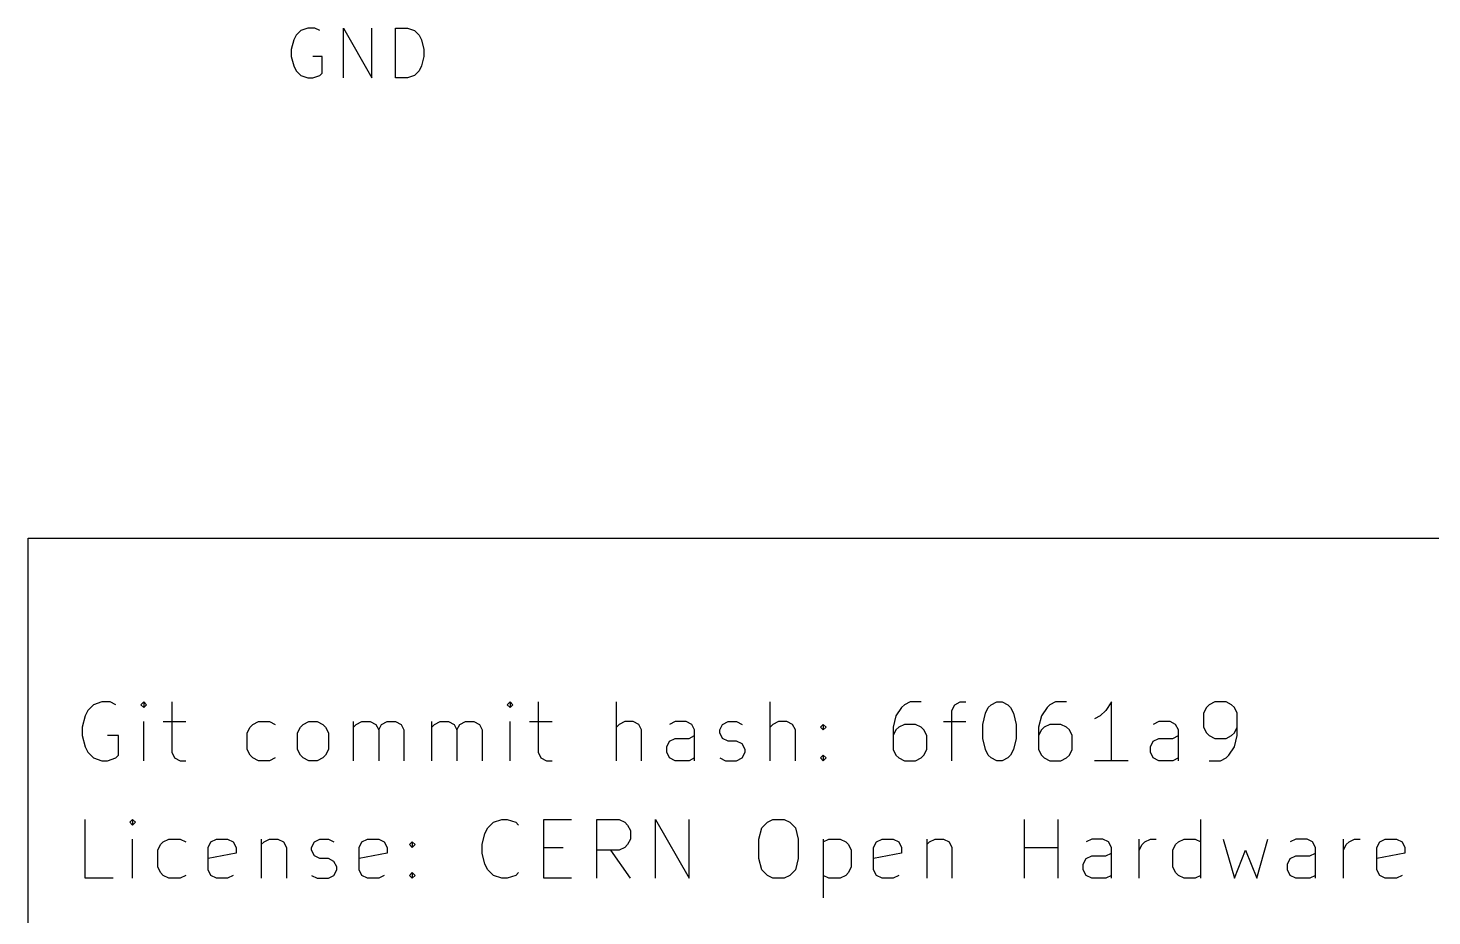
# Model space of a CAD drawing. Extents: x 0.4 to 11.3, y -7.9 to -0.4.
# Drawn here: x 6.969 to 8.38, y -6.916 to -6.023 of the extents above; entities that cross this region are included whole.
import ezdxf

# ---------------------------------------------------------------- set-up
doc = ezdxf.new("R2010")
doc.units = 0
doc.header["$MEASUREMENT"] = 0
doc.layers.add('CYAN2', color=4, linetype='CONTINUOUS')
doc.layers.add('RED2', color=1, linetype='CONTINUOUS')

msp = doc.modelspace()

# ---------------------------------------------------------------- linework, layer by layer
at = {"layer": 'CYAN2', "linetype": 'CONTINUOUS'}
for p, q in [((7.2429, -6.0252), (7.2381, -6.0299)), ((7.2429, -6.0252), (7.2381, -6.0299)), ((7.25, -6.0228), (7.2429, -6.0252)), ((7.25, -6.0228), (7.2429, -6.0252)), ((7.2571, -6.0228), (7.25, -6.0228)), ((7.2571, -6.0228), (7.25, -6.0228)), ((7.2619, -6.0252), (7.2571, -6.0228)), ((7.2619, -6.0252), (7.2571, -6.0228)), ((7.2857, -6.0728), (7.2857, -6.0228)), ((7.2857, -6.0228), (7.3143, -6.0728)), ((7.2857, -6.0728), (7.2857, -6.0228)), ((7.2857, -6.0228), (7.3143, -6.0728)), ((7.3143, -6.0728), (7.3143, -6.0228)), ((7.3143, -6.0728), (7.3143, -6.0228)), ((7.3381, -6.0728), (7.3381, -6.0228)), ((7.3381, -6.0228), (7.35, -6.0228)), ((7.3381, -6.0728), (7.3381, -6.0228)), ((7.3381, -6.0228), (7.35, -6.0228)), ((7.35, -6.0228), (7.3571, -6.0252)), ((7.35, -6.0228), (7.3571, -6.0252)), ((7.3571, -6.0252), (7.3619, -6.0299)), ((7.3571, -6.0252), (7.3619, -6.0299)), ((7.2357, -6.0347), (7.2333, -6.0442)), ((7.2357, -6.0347), (7.2333, -6.0442)), ((7.2381, -6.0299), (7.2357, -6.0347)), ((7.2381, -6.0299), (7.2357, -6.0347)), ((7.3619, -6.0299), (7.3643, -6.0347)), ((7.3619, -6.0299), (7.3643, -6.0347)), ((7.3643, -6.0347), (7.3667, -6.0442)), ((7.3643, -6.0347), (7.3667, -6.0442)), ((7.2333, -6.0442), (7.2333, -6.0514)), ((7.2333, -6.0442), (7.2333, -6.0514)), ((7.2333, -6.0514), (7.2357, -6.0609)), ((7.2333, -6.0514), (7.2357, -6.0609)), ((7.2643, -6.0514), (7.2548, -6.0514)), ((7.2643, -6.0514), (7.2548, -6.0514)), ((7.2643, -6.068), (7.2643, -6.0514)), ((7.2643, -6.068), (7.2643, -6.0514)), ((7.3667, -6.0514), (7.3643, -6.0609)), ((7.3667, -6.0514), (7.3643, -6.0609)), ((7.3667, -6.0442), (7.3667, -6.0514)), ((7.3667, -6.0442), (7.3667, -6.0514)), ((7.2357, -6.0609), (7.2381, -6.0657)), ((7.2357, -6.0609), (7.2381, -6.0657)), ((7.2381, -6.0657), (7.2429, -6.0704)), ((7.2381, -6.0657), (7.2429, -6.0704)), ((7.2429, -6.0704), (7.25, -6.0728)), ((7.2429, -6.0704), (7.25, -6.0728)), ((7.2548, -6.0728), (7.2619, -6.0704)), ((7.2548, -6.0728), (7.2619, -6.0704)), ((7.2619, -6.0704), (7.2643, -6.068)), ((7.2619, -6.0704), (7.2643, -6.068)), ((7.3571, -6.0704), (7.35, -6.0728)), ((7.3571, -6.0704), (7.35, -6.0728)), ((7.3619, -6.0657), (7.3571, -6.0704)), ((7.3619, -6.0657), (7.3571, -6.0704)), ((7.3643, -6.0609), (7.3619, -6.0657)), ((7.3643, -6.0609), (7.3619, -6.0657)), ((7.25, -6.0728), (7.2548, -6.0728)), ((7.25, -6.0728), (7.2548, -6.0728)), ((7.35, -6.0728), (7.3381, -6.0728)), ((7.35, -6.0728), (7.3381, -6.0728))]:
    msp.add_line(p, q, dxfattribs=at)
at = {"layer": 'RED2', "linetype": 'CONTINUOUS'}
for p, q in [((6.9686, -6.5357), (11.2206, -6.5357)), ((6.9686, -7.7956), (6.9686, -6.5357)), ((7.0343, -6.7033), (7.0287, -6.709)), ((7.0428, -6.7005), (7.0343, -6.7033)), ((7.0512, -6.7005), (7.0428, -6.7005)), ((7.0568, -6.7033), (7.0512, -6.7005)), ((7.085, -6.7005), (7.0821, -6.7033)), ((7.0821, -6.7033), (7.085, -6.7061)), ((7.0878, -6.7033), (7.085, -6.7005)), ((7.085, -6.7005), (7.085, -6.7061)), ((7.085, -6.7061), (7.0878, -6.7033)), ((7.1131, -6.7005), (7.1131, -6.7511)), ((7.4533, -6.7005), (7.4505, -6.7033)), ((7.4505, -6.7033), (7.4533, -6.7061)), ((7.4562, -6.7033), (7.4533, -6.7005)), ((7.4533, -6.7005), (7.4533, -6.7061)), ((7.4533, -6.7061), (7.4562, -6.7033)), ((7.4815, -6.7005), (7.4815, -6.7511)), ((7.5602, -6.7596), (7.5602, -6.7005)), ((7.7149, -6.7596), (7.7149, -6.7005)), ((7.8499, -6.7033), (7.847, -6.7061)), ((7.8555, -6.7005), (7.8499, -6.7033)), ((7.8667, -6.7005), (7.8555, -6.7005)), ((7.8977, -6.709), (7.9005, -6.7033)), ((7.9005, -6.7033), (7.9061, -6.7005)), ((7.9061, -6.7005), (7.9117, -6.7005)), ((7.9342, -6.7061), (7.937, -6.7033)), ((7.937, -6.7033), (7.9427, -6.7005)), ((7.9427, -6.7005), (7.9483, -6.7005)), ((7.9483, -6.7005), (7.9539, -6.7033)), ((7.9539, -6.7033), (7.9567, -6.7061)), ((7.9961, -6.7033), (7.9933, -6.7061)), ((8.0017, -6.7005), (7.9961, -6.7033)), ((8.013, -6.7005), (8.0017, -6.7005)), ((8.058, -6.7005), (8.0523, -6.709)), ((8.058, -6.7596), (8.058, -6.7005)), ((8.1564, -6.7033), (8.1536, -6.7061)), ((8.162, -6.7005), (8.1564, -6.7033)), ((8.1733, -6.7005), (8.162, -6.7005)), ((8.1789, -6.7033), (8.1733, -6.7005)), ((8.1817, -6.7061), (8.1789, -6.7033)), ((7.0259, -6.7146), (7.0231, -6.7258)), ((7.0287, -6.709), (7.0259, -6.7146)), ((7.8414, -6.7146), (7.8386, -6.7258)), ((7.847, -6.7061), (7.8414, -6.7146)), ((7.8977, -6.7596), (7.8977, -6.709)), ((7.9286, -6.723), (7.9314, -6.7118)), ((7.9314, -6.7118), (7.9342, -6.7061)), ((7.9567, -6.7061), (7.9595, -6.7118)), ((7.9595, -6.7118), (7.9623, -6.723)), ((7.9877, -6.7146), (7.9848, -6.7258)), ((7.9933, -6.7061), (7.9877, -6.7146)), ((8.0467, -6.7146), (8.0411, -6.7174)), ((8.0523, -6.709), (8.0467, -6.7146)), ((8.1536, -6.7061), (8.1508, -6.7118)), ((8.1508, -6.7118), (8.1508, -6.7258)), ((8.1845, -6.7118), (8.1817, -6.7061)), ((8.1845, -6.7343), (8.1845, -6.7118)), ((7.0231, -6.7258), (7.0231, -6.7343)), ((7.085, -6.7596), (7.085, -6.7202)), ((7.1046, -6.7202), (7.1271, -6.7202)), ((7.189, -6.7315), (7.1918, -6.7258)), ((7.189, -6.7483), (7.189, -6.7315)), ((7.1918, -6.7258), (7.1946, -6.723)), ((7.1946, -6.723), (7.2003, -6.7202)), ((7.2003, -6.7202), (7.2115, -6.7202)), ((7.2115, -6.7202), (7.2171, -6.723)), ((7.2396, -6.7315), (7.2424, -6.7258)), ((7.2396, -6.7483), (7.2396, -6.7315)), ((7.2424, -6.7258), (7.2452, -6.723)), ((7.2452, -6.723), (7.2509, -6.7202)), ((7.2509, -6.7202), (7.2593, -6.7202)), ((7.2593, -6.7202), (7.2649, -6.723)), ((7.2649, -6.723), (7.2677, -6.7258)), ((7.2677, -6.7258), (7.2706, -6.7315)), ((7.2706, -6.7315), (7.2706, -6.7483)), ((7.2959, -6.7596), (7.2959, -6.7202)), ((7.2959, -6.7258), (7.2987, -6.723)), ((7.2987, -6.723), (7.3043, -6.7202)), ((7.3043, -6.7202), (7.3127, -6.7202)), ((7.3127, -6.7202), (7.3184, -6.723)), ((7.3184, -6.723), (7.3212, -6.7286)), ((7.3212, -6.7286), (7.324, -6.723)), ((7.3212, -6.7286), (7.3212, -6.7596)), ((7.324, -6.723), (7.3296, -6.7202)), ((7.3296, -6.7202), (7.338, -6.7202)), ((7.338, -6.7202), (7.3437, -6.723)), ((7.3437, -6.723), (7.3465, -6.7286)), ((7.3465, -6.7286), (7.3465, -6.7596)), ((7.3746, -6.7596), (7.3746, -6.7202)), ((7.3746, -6.7258), (7.3774, -6.723)), ((7.3774, -6.723), (7.383, -6.7202)), ((7.383, -6.7202), (7.3915, -6.7202)), ((7.3915, -6.7202), (7.3971, -6.723)), ((7.3971, -6.723), (7.3999, -6.7286)), ((7.3999, -6.7286), (7.4027, -6.723)), ((7.3999, -6.7286), (7.3999, -6.7596)), ((7.4027, -6.723), (7.4084, -6.7202)), ((7.4084, -6.7202), (7.4168, -6.7202)), ((7.4168, -6.7202), (7.4224, -6.723)), ((7.4224, -6.723), (7.4252, -6.7286)), ((7.4252, -6.7286), (7.4252, -6.7596)), ((7.4533, -6.7596), (7.4533, -6.7202)), ((7.473, -6.7202), (7.4955, -6.7202)), ((7.563, -6.723), (7.5602, -6.7258)), ((7.5686, -6.7202), (7.563, -6.723)), ((7.5771, -6.7202), (7.5686, -6.7202)), ((7.5827, -6.723), (7.5771, -6.7202)), ((7.5855, -6.7286), (7.5827, -6.723)), ((7.5855, -6.7596), (7.5855, -6.7286)), ((7.6193, -6.7202), (7.6136, -6.723)), ((7.6305, -6.7202), (7.6193, -6.7202)), ((7.6361, -6.723), (7.6305, -6.7202)), ((7.6389, -6.7286), (7.6361, -6.723)), ((7.6389, -6.7596), (7.6389, -6.7286)), ((7.6643, -6.7286), (7.6671, -6.723)), ((7.6643, -6.7315), (7.6643, -6.7286)), ((7.6671, -6.7371), (7.6643, -6.7315)), ((7.6671, -6.723), (7.6727, -6.7202)), ((7.6727, -6.7202), (7.6811, -6.7202)), ((7.6811, -6.7202), (7.6868, -6.723)), ((7.7177, -6.723), (7.7149, -6.7258)), ((7.7233, -6.7202), (7.7177, -6.723)), ((7.7317, -6.7202), (7.7233, -6.7202)), ((7.7374, -6.723), (7.7317, -6.7202)), ((7.7402, -6.7286), (7.7374, -6.723)), ((7.7402, -6.7596), (7.7402, -6.7286)), ((7.7655, -6.7258), (7.7683, -6.723)), ((7.7683, -6.7286), (7.7655, -6.7258)), ((7.7683, -6.723), (7.7711, -6.7258)), ((7.7683, -6.723), (7.7683, -6.7286)), ((7.7711, -6.7258), (7.7683, -6.7286)), ((7.8386, -6.7258), (7.8386, -6.7483)), ((7.8414, -6.7286), (7.8386, -6.7343)), ((7.8442, -6.7258), (7.8414, -6.7286)), ((7.8499, -6.723), (7.8442, -6.7258)), ((7.8611, -6.723), (7.8499, -6.723)), ((7.8667, -6.7258), (7.8611, -6.723)), ((7.8695, -6.7286), (7.8667, -6.7258)), ((7.8724, -6.7343), (7.8695, -6.7286)), ((7.8892, -6.7202), (7.9117, -6.7202)), ((7.9286, -6.7371), (7.9286, -6.723)), ((7.9623, -6.723), (7.9623, -6.7371)), ((7.9848, -6.7258), (7.9848, -6.7483)), ((7.9877, -6.7286), (7.9848, -6.7343)), ((7.9905, -6.7258), (7.9877, -6.7286)), ((7.9961, -6.723), (7.9905, -6.7258)), ((8.0073, -6.723), (7.9961, -6.723)), ((8.013, -6.7258), (8.0073, -6.723)), ((8.0158, -6.7286), (8.013, -6.7258)), ((8.0186, -6.7343), (8.0158, -6.7286)), ((8.1058, -6.7202), (8.1001, -6.723)), ((8.117, -6.7202), (8.1058, -6.7202)), ((8.1226, -6.723), (8.117, -6.7202)), ((8.1255, -6.7286), (8.1226, -6.723)), ((8.1255, -6.7596), (8.1255, -6.7286)), ((8.1508, -6.7258), (8.1536, -6.7315)), ((8.1536, -6.7315), (8.1564, -6.7343)), ((8.1789, -6.7343), (8.1817, -6.7315)), ((8.1817, -6.7315), (8.1845, -6.7258)), ((7.0231, -6.7343), (7.0259, -6.7455)), ((7.0259, -6.7455), (7.0287, -6.7511)), ((7.0596, -6.7343), (7.0484, -6.7343)), ((7.0596, -6.754), (7.0596, -6.7343)), ((7.6108, -6.7455), (7.6136, -6.7399)), ((7.6108, -6.7511), (7.6108, -6.7455)), ((7.6136, -6.7399), (7.6193, -6.7371)), ((7.6193, -6.7371), (7.6333, -6.7371)), ((7.6333, -6.7371), (7.6389, -6.7343)), ((7.6727, -6.7399), (7.6671, -6.7371)), ((7.6811, -6.7399), (7.6727, -6.7399)), ((7.6868, -6.7427), (7.6811, -6.7399)), ((7.6896, -6.7483), (7.6868, -6.7427)), ((7.8724, -6.7483), (7.8724, -6.7343)), ((7.9314, -6.7483), (7.9286, -6.7371)), ((7.9623, -6.7371), (7.9595, -6.7483)), ((8.0186, -6.7483), (8.0186, -6.7343)), ((8.0973, -6.7455), (8.1001, -6.7399)), ((8.0973, -6.7511), (8.0973, -6.7455)), ((8.1001, -6.7399), (8.1058, -6.7371)), ((8.1058, -6.7371), (8.1198, -6.7371)), ((8.1198, -6.7371), (8.1255, -6.7343)), ((8.1564, -6.7343), (8.162, -6.7371)), ((8.162, -6.7371), (8.1733, -6.7371)), ((8.1733, -6.7371), (8.1789, -6.7343)), ((8.1761, -6.754), (8.1817, -6.7455)), ((8.1817, -6.7455), (8.1845, -6.7343)), ((7.0287, -6.7511), (7.0343, -6.7568)), ((7.0343, -6.7568), (7.0428, -6.7596)), ((7.0428, -6.7596), (7.0484, -6.7596)), ((7.0484, -6.7596), (7.0568, -6.7568)), ((7.0568, -6.7568), (7.0596, -6.754)), ((7.1131, -6.7511), (7.1159, -6.7568)), ((7.1159, -6.7568), (7.1215, -6.7596)), ((7.1215, -6.7596), (7.1271, -6.7596)), ((7.1918, -6.754), (7.189, -6.7483)), ((7.1946, -6.7568), (7.1918, -6.754)), ((7.2003, -6.7596), (7.1946, -6.7568)), ((7.2115, -6.7596), (7.2003, -6.7596)), ((7.2171, -6.7568), (7.2115, -6.7596)), ((7.2424, -6.754), (7.2396, -6.7483)), ((7.2452, -6.7568), (7.2424, -6.754)), ((7.2509, -6.7596), (7.2452, -6.7568)), ((7.2593, -6.7596), (7.2509, -6.7596)), ((7.2649, -6.7568), (7.2593, -6.7596)), ((7.2677, -6.754), (7.2649, -6.7568)), ((7.2706, -6.7483), (7.2677, -6.754)), ((7.4815, -6.7511), (7.4843, -6.7568)), ((7.4843, -6.7568), (7.4899, -6.7596)), ((7.4899, -6.7596), (7.4955, -6.7596)), ((7.6136, -6.7568), (7.6108, -6.7511)), ((7.6193, -6.7596), (7.6136, -6.7568)), ((7.6333, -6.7596), (7.6193, -6.7596)), ((7.6389, -6.7568), (7.6333, -6.7596)), ((7.6643, -6.7568), (7.6699, -6.7596)), ((7.6699, -6.7596), (7.6811, -6.7596)), ((7.6811, -6.7596), (7.6868, -6.7568)), ((7.6868, -6.7568), (7.6896, -6.7511)), ((7.6896, -6.7511), (7.6896, -6.7483)), ((7.7655, -6.7568), (7.7683, -6.754)), ((7.7683, -6.7596), (7.7655, -6.7568)), ((7.7683, -6.754), (7.7711, -6.7568)), ((7.7683, -6.754), (7.7683, -6.7596)), ((7.7711, -6.7568), (7.7683, -6.7596)), ((7.8386, -6.7483), (7.8414, -6.754)), ((7.8414, -6.754), (7.8442, -6.7568)), ((7.8442, -6.7568), (7.8499, -6.7596)), ((7.8499, -6.7596), (7.8611, -6.7596)), ((7.8611, -6.7596), (7.8667, -6.7568)), ((7.8667, -6.7568), (7.8695, -6.754)), ((7.8695, -6.754), (7.8724, -6.7483)), ((7.9342, -6.754), (7.9314, -6.7483)), ((7.937, -6.7568), (7.9342, -6.754)), ((7.9427, -6.7596), (7.937, -6.7568)), ((7.9483, -6.7596), (7.9427, -6.7596)), ((7.9539, -6.7568), (7.9483, -6.7596)), ((7.9567, -6.754), (7.9539, -6.7568)), ((7.9595, -6.7483), (7.9567, -6.754)), ((7.9848, -6.7483), (7.9877, -6.754)), ((7.9877, -6.754), (7.9905, -6.7568)), ((7.9905, -6.7568), (7.9961, -6.7596)), ((7.9961, -6.7596), (8.0073, -6.7596)), ((8.0073, -6.7596), (8.013, -6.7568)), ((8.013, -6.7568), (8.0158, -6.754)), ((8.0158, -6.754), (8.0186, -6.7483)), ((8.0748, -6.7596), (8.0411, -6.7596)), ((8.1001, -6.7568), (8.0973, -6.7511)), ((8.1058, -6.7596), (8.1001, -6.7568)), ((8.1198, -6.7596), (8.1058, -6.7596)), ((8.1255, -6.7568), (8.1198, -6.7596)), ((8.1564, -6.7596), (8.1676, -6.7596)), ((8.1676, -6.7596), (8.1733, -6.7568)), ((8.1733, -6.7568), (8.1761, -6.754)), ((7.0259, -6.8777), (7.0259, -6.8186)), ((7.0737, -6.8186), (7.0709, -6.8214)), ((7.0765, -6.8214), (7.0737, -6.8186)), ((7.0737, -6.8186), (7.0737, -6.8243)), ((7.4365, -6.8214), (7.4449, -6.8186)), ((7.4449, -6.8186), (7.4505, -6.8186)), ((7.4505, -6.8186), (7.459, -6.8214)), ((7.4871, -6.8777), (7.4871, -6.8186)), ((7.4871, -6.8186), (7.5152, -6.8186)), ((7.5405, -6.8777), (7.5405, -6.8186)), ((7.5405, -6.8186), (7.563, -6.8186)), ((7.563, -6.8186), (7.5686, -6.8214)), ((7.5996, -6.8777), (7.5996, -6.8186)), ((7.5996, -6.8186), (7.6333, -6.8777)), ((7.6333, -6.8777), (7.6333, -6.8186)), ((7.7121, -6.8214), (7.7177, -6.8186)), ((7.7177, -6.8186), (7.7289, -6.8186)), ((7.7289, -6.8186), (7.7346, -6.8214)), ((7.9708, -6.8777), (7.9708, -6.8186)), ((8.0045, -6.8777), (8.0045, -6.8186)), ((8.1479, -6.8777), (8.1479, -6.8186)), ((7.0709, -6.8214), (7.0737, -6.8243)), ((7.0737, -6.8243), (7.0765, -6.8214)), ((7.4252, -6.8439), (7.428, -6.8327)), ((7.428, -6.8327), (7.4309, -6.8271)), ((7.4309, -6.8271), (7.4365, -6.8214)), ((7.459, -6.8214), (7.4618, -6.8243)), ((7.5686, -6.8214), (7.5715, -6.8243)), ((7.5715, -6.8243), (7.5743, -6.8299)), ((7.5743, -6.8299), (7.5743, -6.8383)), ((7.7036, -6.8383), (7.7064, -6.8271)), ((7.7064, -6.8271), (7.7121, -6.8214)), ((7.7346, -6.8214), (7.7402, -6.8271)), ((7.7402, -6.8271), (7.743, -6.8383)), ((7.0737, -6.8777), (7.0737, -6.8383)), ((7.099, -6.8496), (7.1018, -6.8439)), ((7.1018, -6.8439), (7.1046, -6.8411)), ((7.1046, -6.8411), (7.1103, -6.8383)), ((7.1103, -6.8383), (7.1215, -6.8383)), ((7.1215, -6.8383), (7.1271, -6.8411)), ((7.1496, -6.8468), (7.1524, -6.8411)), ((7.1496, -6.8693), (7.1496, -6.8468)), ((7.1524, -6.8411), (7.1581, -6.8383)), ((7.1581, -6.8383), (7.1693, -6.8383)), ((7.1693, -6.8383), (7.1749, -6.8411)), ((7.1749, -6.8411), (7.1778, -6.8468)), ((7.1778, -6.8468), (7.1778, -6.8524)), ((7.2031, -6.8383), (7.2031, -6.8777)), ((7.2031, -6.8439), (7.2059, -6.8411)), ((7.2059, -6.8411), (7.2115, -6.8383)), ((7.2115, -6.8383), (7.2199, -6.8383)), ((7.2199, -6.8383), (7.2256, -6.8411)), ((7.2256, -6.8411), (7.2284, -6.8468)), ((7.2284, -6.8468), (7.2284, -6.8777)), ((7.2537, -6.8468), (7.2565, -6.8411)), ((7.2537, -6.8496), (7.2537, -6.8468)), ((7.2565, -6.8411), (7.2621, -6.8383)), ((7.2621, -6.8383), (7.2706, -6.8383)), ((7.2706, -6.8383), (7.2762, -6.8411)), ((7.3015, -6.8468), (7.3043, -6.8411)), ((7.3015, -6.8693), (7.3015, -6.8468)), ((7.3043, -6.8411), (7.3099, -6.8383)), ((7.3099, -6.8383), (7.3212, -6.8383)), ((7.3212, -6.8383), (7.3268, -6.8411)), ((7.3268, -6.8411), (7.3296, -6.8468)), ((7.3296, -6.8468), (7.3296, -6.8524)), ((7.3521, -6.8439), (7.3549, -6.8411)), ((7.3549, -6.8468), (7.3521, -6.8439)), ((7.3549, -6.8411), (7.3577, -6.8439)), ((7.3549, -6.8411), (7.3549, -6.8468)), ((7.3577, -6.8439), (7.3549, -6.8468)), ((7.4252, -6.8524), (7.4252, -6.8439)), ((7.4871, -6.8468), (7.5068, -6.8468)), ((7.5686, -6.8468), (7.563, -6.8496)), ((7.5715, -6.8439), (7.5686, -6.8468)), ((7.5743, -6.8383), (7.5715, -6.8439)), ((7.7036, -6.858), (7.7036, -6.8383)), ((7.743, -6.8383), (7.743, -6.858)), ((7.7683, -6.8383), (7.7683, -6.8974)), ((7.7683, -6.8411), (7.7739, -6.8383)), ((7.7739, -6.8383), (7.7852, -6.8383)), ((7.7852, -6.8383), (7.7908, -6.8411)), ((7.7908, -6.8411), (7.7936, -6.8439)), ((7.7936, -6.8439), (7.7964, -6.8496)), ((7.8189, -6.8468), (7.8217, -6.8411)), ((7.8189, -6.8693), (7.8189, -6.8468)), ((7.8217, -6.8411), (7.8274, -6.8383)), ((7.8274, -6.8383), (7.8386, -6.8383)), ((7.8386, -6.8383), (7.8442, -6.8411)), ((7.8442, -6.8411), (7.847, -6.8468)), ((7.847, -6.8468), (7.847, -6.8524)), ((7.8724, -6.8383), (7.8724, -6.8777)), ((7.8724, -6.8439), (7.8752, -6.8411)), ((7.8752, -6.8411), (7.8808, -6.8383)), ((7.8808, -6.8383), (7.8892, -6.8383)), ((7.8892, -6.8383), (7.8949, -6.8411)), ((7.8949, -6.8411), (7.8977, -6.8468)), ((7.8977, -6.8468), (7.8977, -6.8777)), ((7.9708, -6.8468), (8.0045, -6.8468)), ((8.0383, -6.8383), (8.0326, -6.8411)), ((8.0495, -6.8383), (8.0383, -6.8383)), ((8.0551, -6.8411), (8.0495, -6.8383)), ((8.058, -6.8468), (8.0551, -6.8411)), ((8.058, -6.8777), (8.058, -6.8468)), ((8.0861, -6.8777), (8.0861, -6.8383)), ((8.0861, -6.8496), (8.0889, -6.8439)), ((8.0889, -6.8439), (8.0917, -6.8411)), ((8.0917, -6.8411), (8.0973, -6.8383)), ((8.0973, -6.8383), (8.1029, -6.8383)), ((8.1198, -6.8496), (8.1226, -6.8439)), ((8.1226, -6.8439), (8.1254, -6.8411)), ((8.1254, -6.8411), (8.1311, -6.8383)), ((8.1311, -6.8383), (8.1423, -6.8383)), ((8.1423, -6.8383), (8.1479, -6.8411)), ((8.1704, -6.8383), (8.1817, -6.8777)), ((8.2042, -6.8777), (8.2154, -6.8383)), ((8.2436, -6.8383), (8.2379, -6.8411)), ((8.2548, -6.8383), (8.2436, -6.8383)), ((8.2604, -6.8411), (8.2548, -6.8383)), ((8.2632, -6.8468), (8.2604, -6.8411)), ((8.2632, -6.8777), (8.2632, -6.8468)), ((8.2914, -6.8777), (8.2914, -6.8383)), ((8.2914, -6.8496), (8.2942, -6.8439)), ((8.2942, -6.8439), (8.297, -6.8411)), ((8.297, -6.8411), (8.3026, -6.8383)), ((8.3026, -6.8383), (8.3082, -6.8383)), ((8.3251, -6.8468), (8.3279, -6.8411)), ((8.3251, -6.8693), (8.3251, -6.8468)), ((8.3279, -6.8411), (8.3335, -6.8383)), ((8.3335, -6.8383), (8.3448, -6.8383)), ((8.3448, -6.8383), (8.3504, -6.8411)), ((8.3504, -6.8411), (8.3532, -6.8468)), ((8.3532, -6.8468), (8.3532, -6.8524)), ((7.099, -6.8664), (7.099, -6.8496)), ((7.1778, -6.8524), (7.1496, -6.858)), ((7.2565, -6.8552), (7.2537, -6.8496)), ((7.2621, -6.858), (7.2565, -6.8552)), ((7.2706, -6.858), (7.2621, -6.858)), ((7.2762, -6.8608), (7.2706, -6.858)), ((7.279, -6.8664), (7.2762, -6.8608)), ((7.3296, -6.8524), (7.3015, -6.858)), ((7.428, -6.8636), (7.4252, -6.8524)), ((7.563, -6.8496), (7.5405, -6.8496)), ((7.5743, -6.8777), (7.5546, -6.8496)), ((7.7064, -6.8693), (7.7036, -6.858)), ((7.743, -6.858), (7.7402, -6.8693)), ((7.7964, -6.8496), (7.7964, -6.8664)), ((7.847, -6.8524), (7.8189, -6.858)), ((8.0298, -6.8636), (8.0326, -6.858)), ((8.0326, -6.858), (8.0383, -6.8552)), ((8.0383, -6.8552), (8.0523, -6.8552)), ((8.0523, -6.8552), (8.058, -6.8524)), ((8.1198, -6.8664), (8.1198, -6.8496)), ((8.1817, -6.8777), (8.1929, -6.8496)), ((8.1929, -6.8496), (8.2042, -6.8777)), ((8.2351, -6.8636), (8.2379, -6.858)), ((8.2379, -6.858), (8.2436, -6.8552)), ((8.2436, -6.8552), (8.2576, -6.8552)), ((8.2576, -6.8552), (8.2632, -6.8524)), ((8.3532, -6.8524), (8.3251, -6.858)), ((7.1018, -6.8721), (7.099, -6.8664)), ((7.1046, -6.8749), (7.1018, -6.8721)), ((7.1103, -6.8777), (7.1046, -6.8749)), ((7.1271, -6.8749), (7.1215, -6.8777)), ((7.1524, -6.8749), (7.1496, -6.8693)), ((7.1581, -6.8777), (7.1524, -6.8749)), ((7.1749, -6.8749), (7.1693, -6.8777)), ((7.2537, -6.8749), (7.2593, -6.8777)), ((7.2706, -6.8777), (7.2762, -6.8749)), ((7.2762, -6.8749), (7.279, -6.8693)), ((7.279, -6.8693), (7.279, -6.8664)), ((7.3043, -6.8749), (7.3015, -6.8693)), ((7.3099, -6.8777), (7.3043, -6.8749)), ((7.3268, -6.8749), (7.3212, -6.8777)), ((7.3521, -6.8749), (7.3549, -6.8721)), ((7.3549, -6.8777), (7.3521, -6.8749)), ((7.3549, -6.8721), (7.3577, -6.8749)), ((7.3549, -6.8721), (7.3549, -6.8777)), ((7.3577, -6.8749), (7.3549, -6.8777)), ((7.4309, -6.8693), (7.428, -6.8636)), ((7.4365, -6.8749), (7.4309, -6.8693)), ((7.4449, -6.8777), (7.4365, -6.8749)), ((7.459, -6.8749), (7.4505, -6.8777)), ((7.4618, -6.8721), (7.459, -6.8749)), ((7.7121, -6.8749), (7.7064, -6.8693)), ((7.7177, -6.8777), (7.7121, -6.8749)), ((7.7346, -6.8749), (7.7289, -6.8777)), ((7.7402, -6.8693), (7.7346, -6.8749)), ((7.7739, -6.8777), (7.7683, -6.8749)), ((7.7908, -6.8749), (7.7852, -6.8777)), ((7.7936, -6.8721), (7.7908, -6.8749)), ((7.7964, -6.8664), (7.7936, -6.8721)), ((7.8217, -6.8749), (7.8189, -6.8693)), ((7.8274, -6.8777), (7.8217, -6.8749)), ((7.8442, -6.8749), (7.8386, -6.8777)), ((8.0298, -6.8693), (8.0298, -6.8636)), ((8.0326, -6.8749), (8.0298, -6.8693)), ((8.0383, -6.8777), (8.0326, -6.8749)), ((8.058, -6.8749), (8.0523, -6.8777)), ((8.1226, -6.8721), (8.1198, -6.8664)), ((8.1254, -6.8749), (8.1226, -6.8721)), ((8.1311, -6.8777), (8.1254, -6.8749)), ((8.1479, -6.8749), (8.1423, -6.8777)), ((8.2351, -6.8693), (8.2351, -6.8636)), ((8.2379, -6.8749), (8.2351, -6.8693)), ((8.2436, -6.8777), (8.2379, -6.8749)), ((8.2632, -6.8749), (8.2576, -6.8777)), ((8.3279, -6.8749), (8.3251, -6.8693)), ((8.3335, -6.8777), (8.3279, -6.8749)), ((8.3504, -6.8749), (8.3448, -6.8777)), ((7.054, -6.8777), (7.0259, -6.8777)), ((7.1215, -6.8777), (7.1103, -6.8777)), ((7.1693, -6.8777), (7.1581, -6.8777)), ((7.2593, -6.8777), (7.2706, -6.8777)), ((7.3212, -6.8777), (7.3099, -6.8777)), ((7.4505, -6.8777), (7.4449, -6.8777)), ((7.5152, -6.8777), (7.4871, -6.8777)), ((7.7289, -6.8777), (7.7177, -6.8777)), ((7.7852, -6.8777), (7.7739, -6.8777)), ((7.8386, -6.8777), (7.8274, -6.8777)), ((8.0523, -6.8777), (8.0383, -6.8777)), ((8.1423, -6.8777), (8.1311, -6.8777)), ((8.2576, -6.8777), (8.2436, -6.8777)), ((8.3448, -6.8777), (8.3335, -6.8777))]:
    msp.add_line(p, q, dxfattribs=at)

doc.saveas('drawing.dxf')
